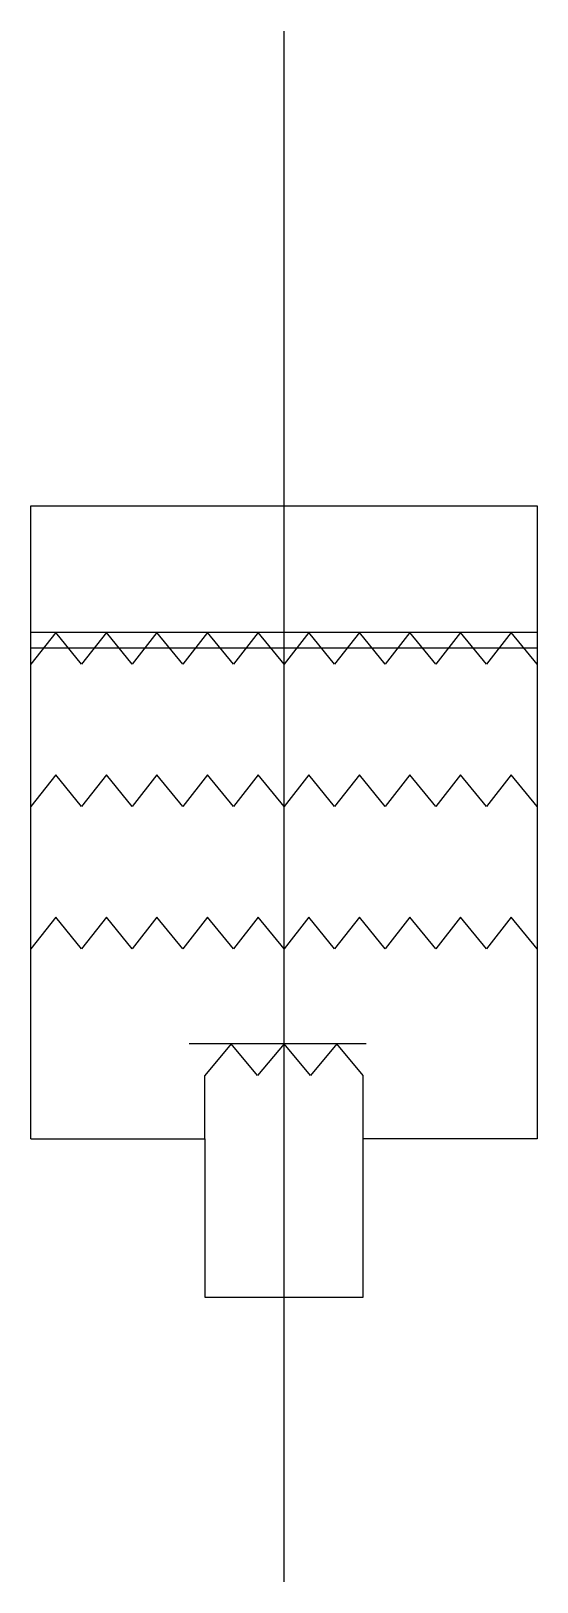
# Model space of a CAD drawing. Header units: millimetres. Extents: x -4 to 362580, y -4 to 20.
# Drawn here: x -4 to 4, y -4.5 to 20 of the extents above; entities outside this region: 4.
import ezdxf

# ---------------------------------------------------------------- set-up
doc = ezdxf.new("R2010")
doc.units = ezdxf.units.MM
doc.layers.get('0').update_dxf_attribs({"linetype": 'CONTINUOUS'})

msp = doc.modelspace()

# ---------------------------------------------------------------- linework, layer by layer
for p, q in [((0, -4.5), (0, 20)), ((-4, 12.5), (4, 12.5)), ((-4, 10), (-4, 12.5)), ((4, 12.5), (4, 10)), ((362579.918, 10.25), (362579.918, 12.5)), ((4, 10.5), (-4, 10.5)), ((-3.608, 10.5), (-4, 10)), ((-3.2, 10), (-3.608, 10.5)), ((-2.808, 10.5), (-3.2, 10)), ((-2.4, 10), (-2.808, 10.5)), ((-2.008, 10.5), (-2.4, 10)), ((-1.6, 10), (-2.008, 10.5)), ((-1.208, 10.5), (-1.6, 10)), ((-0.8, 10), (-1.208, 10.5)), ((-0.408, 10.5), (-0.8, 10)), ((0, 10), (-0.408, 10.5)), ((0.392, 10.5), (0, 10)), ((0.8, 10), (0.392, 10.5)), ((1.192, 10.5), (0.8, 10)), ((1.6, 10), (1.192, 10.5)), ((1.992, 10.5), (1.6, 10)), ((2.4, 10), (1.992, 10.5)), ((2.792, 10.5), (2.4, 10)), ((3.2, 10), (2.792, 10.5)), ((3.592, 10.5), (3.2, 10)), ((4, 10), (3.592, 10.5)), ((4, 10.25), (-4, 10.25)), ((362579.918, 8), (362579.918, 10.25)), ((-4, 7.75), (-4, 10)), ((4, 10), (4, 7.75)), ((-3.608, 8.25), (-4, 7.75)), ((-3.2, 7.75), (-3.608, 8.25)), ((-2.808, 8.25), (-3.2, 7.75)), ((-2.4, 7.75), (-2.808, 8.25)), ((-2.008, 8.25), (-2.4, 7.75)), ((-1.6, 7.75), (-2.008, 8.25)), ((-1.208, 8.25), (-1.6, 7.75)), ((-0.8, 7.75), (-1.208, 8.25)), ((-0.408, 8.25), (-0.8, 7.75)), ((0, 7.75), (-0.408, 8.25)), ((0.392, 8.25), (0, 7.75)), ((0.8, 7.75), (0.392, 8.25)), ((1.192, 8.25), (0.8, 7.75)), ((1.6, 7.75), (1.192, 8.25)), ((1.992, 8.25), (1.6, 7.75)), ((2.4, 7.75), (1.992, 8.25)), ((2.792, 8.25), (2.4, 7.75)), ((3.2, 7.75), (2.792, 8.25)), ((3.592, 8.25), (3.2, 7.75)), ((4, 7.75), (3.592, 8.25)), ((362579.918, 5.75), (362579.918, 8)), ((-4, 5.5), (-4, 7.75)), ((4, 7.75), (4, 5.787)), ((-3.608, 6), (-4, 5.5)), ((-3.2, 5.5), (-3.608, 6)), ((-2.808, 6), (-3.2, 5.5)), ((-2.4, 5.5), (-2.808, 6)), ((-2.008, 6), (-2.4, 5.5)), ((-1.6, 5.5), (-2.008, 6)), ((-1.208, 6), (-1.6, 5.5)), ((-0.8, 5.5), (-1.208, 6)), ((-0.408, 6), (-0.8, 5.5)), ((0, 5.5), (-0.408, 6)), ((0.392, 6), (0, 5.5)), ((0.8, 5.5), (0.392, 6)), ((1.192, 6), (0.8, 5.5)), ((1.6, 5.5), (1.192, 6)), ((1.992, 6), (1.6, 5.5)), ((2.4, 5.5), (1.992, 6)), ((2.792, 6), (2.4, 5.5)), ((3.2, 5.5), (2.792, 6)), ((3.592, 6), (3.2, 5.5)), ((4, 5.5), (3.592, 6)), ((4, 5.787), (4, 5.5)), ((362579.918, 3.5), (362579.918, 5.75)), ((-4, 2.787), (-4, 5.5)), ((4, 5.5), (4, 2.787)), ((1.3, 4), (-1.5, 4)), ((-0.833, 4), (-1.25, 3.5)), ((-0.417, 3.5), (-0.833, 4)), ((0, 4), (-0.417, 3.5)), ((0.417, 3.5), (0, 4)), ((0.833, 4), (0.417, 3.5)), ((1.25, 3.5), (0.833, 4)), ((-1.25, 2.5), (-1.25, 3.5)), ((1.25, 2.5), (1.25, 3.5)), ((-4, 2.5), (-4, 2.787)), ((4, 2.787), (4, 2.5)), ((-4, 2.5), (-1.25, 2.5)), ((-1.25, 2.5), (-1.25, 0)), ((4, 2.5), (1.25, 2.5)), ((1.25, 0), (1.25, 2.5)), ((-1.25, 0), (1.25, 0))]:
    msp.add_line(p, q)

doc.saveas('drawing.dxf')
